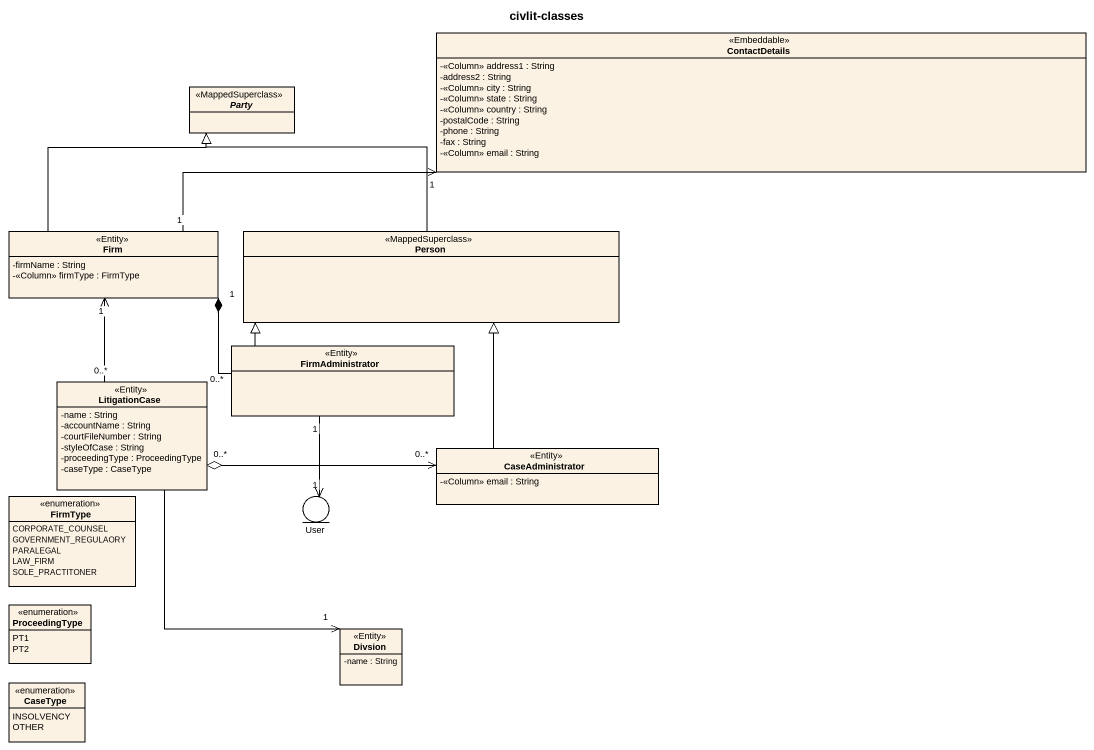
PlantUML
@startuml
title civlit-classes
allowmixing
hide circle
hide empty members
skinparam classAttributeIconSize 0
class ContactDetails <<Embeddable>> {
  -<<Column>> address1 : String
  -address2 : String
  -<<Column>> city : String
  -<<Column>> state : String
  -<<Column>> country : String
  -postalCode : String
  -phone : String
  -fax : String
  -<<Column>> email : String
}
abstract class Party <<MappedSuperclass>>
class Firm <<Entity>> {
  -firmName : String
  -<<Column>> firmType : FirmType
}
class "Person" as Person_ <<MappedSuperclass>>
class FirmAdministrator <<Entity>>
class LitigationCase <<Entity>> {
  -name : String
  -accountName : String
  -courtFileNumber : String
  -styleOfCase : String
  -proceedingType : ProceedingType
  -caseType : CaseType
}
class CaseAdministrator <<Entity>> {
  -<<Column>> email : String
}
enum FirmType {
  CORPORATE_COUNSEL
  GOVERNMENT_REGULAORY
  PARALEGAL
  LAW_FIRM
  SOLE_PRACTITONER
}
entity User
enum ProceedingType {
  PT1
  PT2
}
class Divsion <<Entity>> {
  -name : String
}
enum CaseType {
  INSOLVENCY
  OTHER
}
Firm "1" -right-> "1" ContactDetails
Firm -up-|> Party
Firm "1" *-right- "0..*" FirmAdministrator
Person_ -up-|> Party
FirmAdministrator -up-|> Person_
FirmAdministrator "1" --> "1" User
LitigationCase "0..*" -up-> "1" Firm
LitigationCase "0..*" o-right-> "0..*" CaseAdministrator
LitigationCase --> "1" Divsion
CaseAdministrator -up-|> Person_
@enduml
